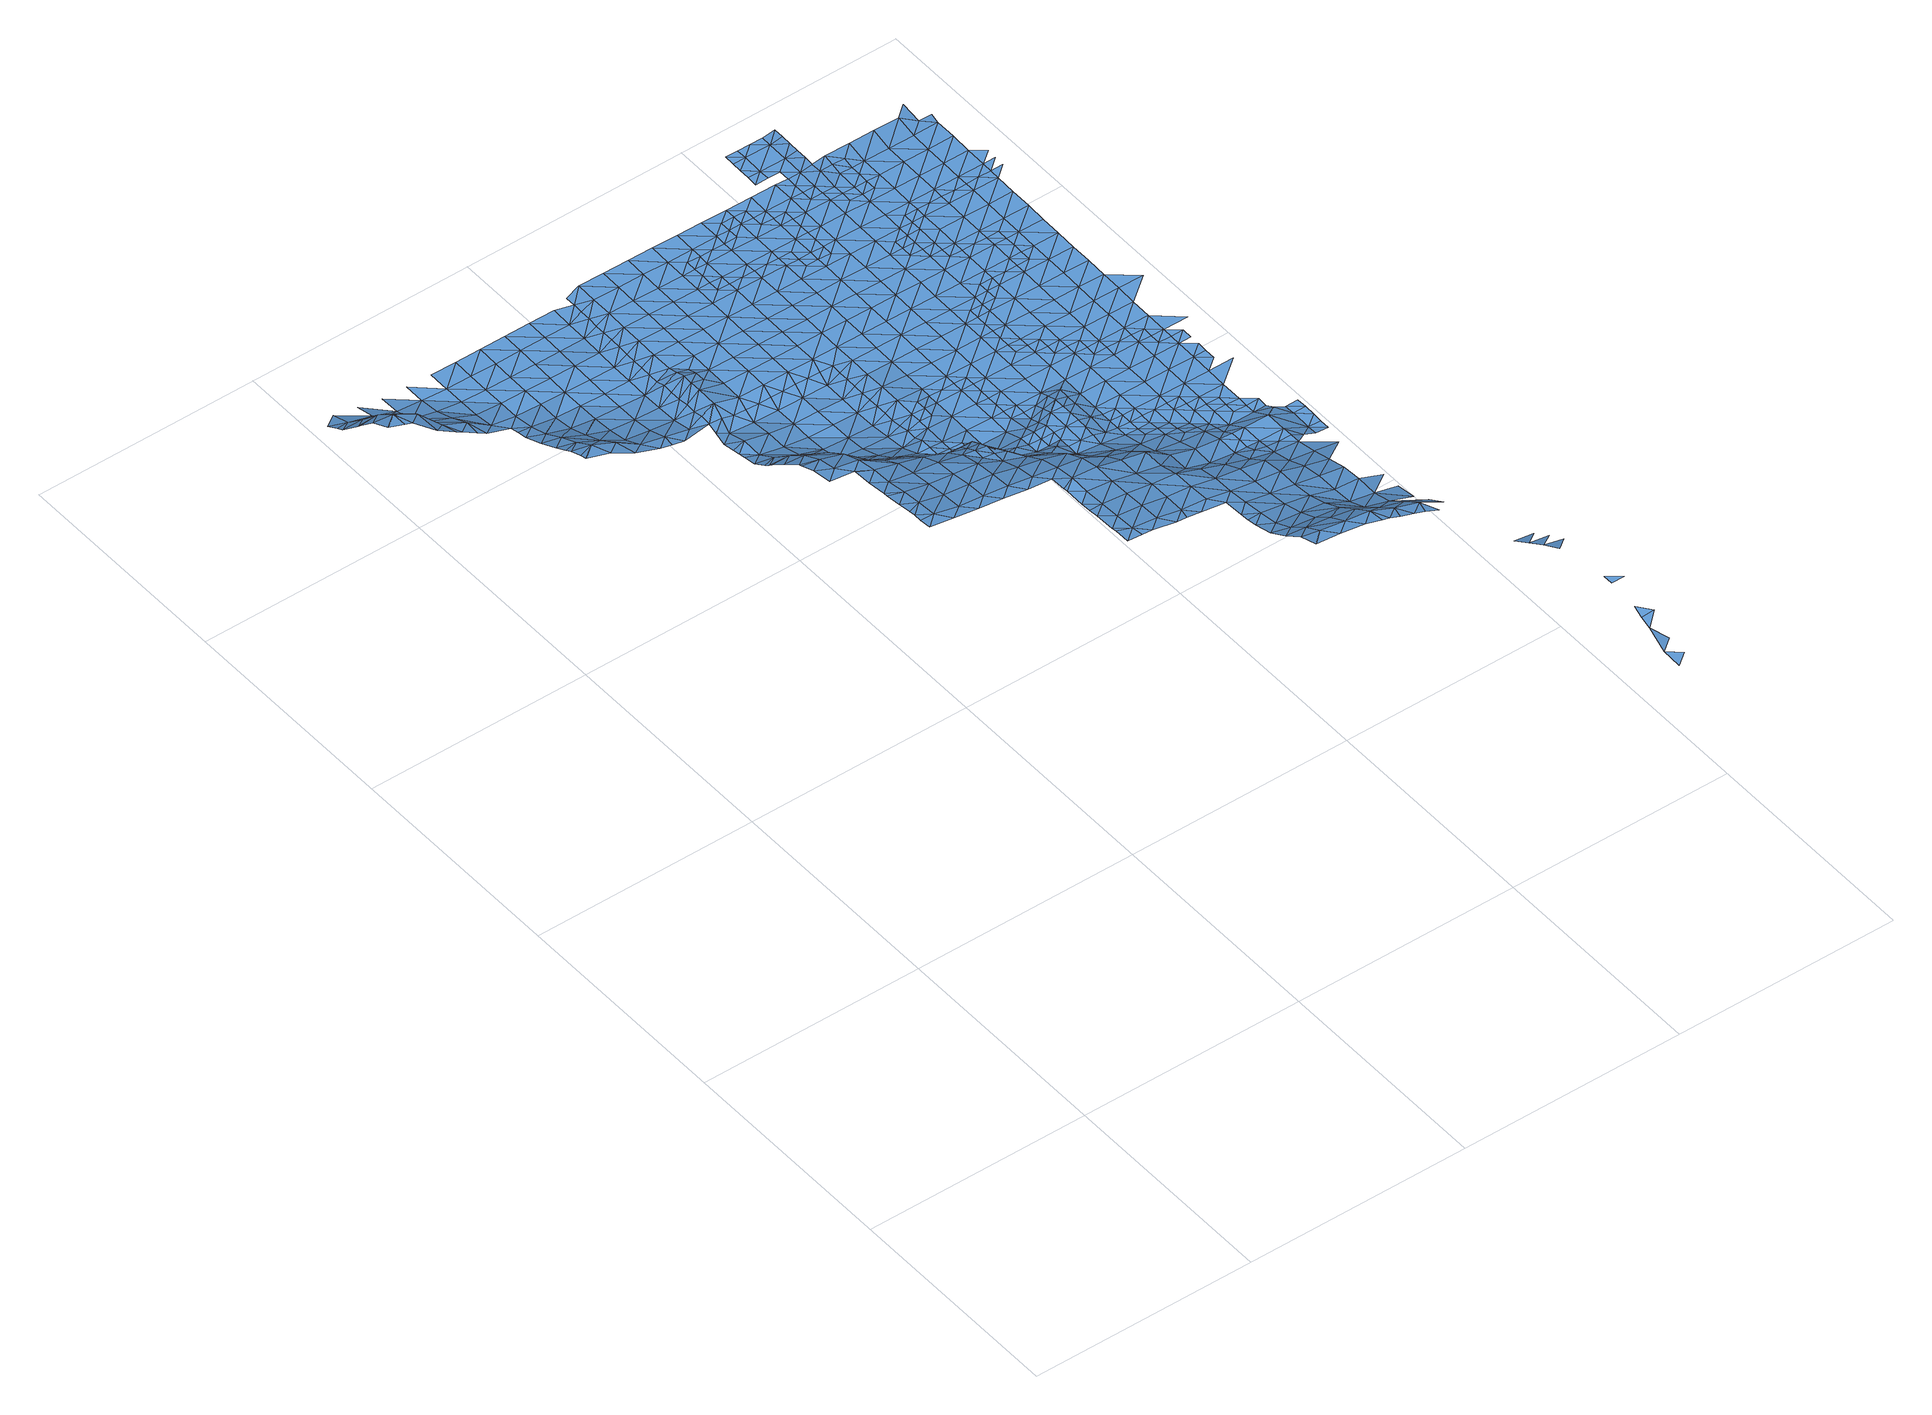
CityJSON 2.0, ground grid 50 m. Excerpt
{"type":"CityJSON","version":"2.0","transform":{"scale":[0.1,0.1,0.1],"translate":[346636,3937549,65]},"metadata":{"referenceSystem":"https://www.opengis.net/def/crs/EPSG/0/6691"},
"CityObjects":{
"waterbody1":{"type":"WaterBody","attributes":{"name":"8","class":"1140","function":"1","WaterBodyRiverFloodingRiskAttribute.description":"4","WaterBodyRiverFloodingRiskAttribute.rankOrg":"1","WaterBodyRiverFloodingRiskAttribute.adminType":"2","WaterBodyRiverFloodingRiskAttribute.scale":"L1"},"geometry":[{"type":"MultiSurface","lod":"1","boundaries":[[[0,1,2]],[[2,3,0]],[[0,4,1]],[[1,4,5]],[[5,4,6]],[[3,7,0]],[[6,8,9]],[[6,4,8]],[[7,10,0]],[[9,11,12]],[[0,10,4]],[[13,12,11]],[[9,8,11]],[[4,14,8]],[[13,11,15]],[[14,4,10]],[[8,16,11]],[[7,17,10]],[[14,16,8]],[[16,18,11]],[[17,19,10]],[[15,11,18]],[[20,16,14]],[[14,10,20]],[[21,19,17]],[[20,10,19]],[[22,18,16]],[[21,23,19]],[[24,16,20]],[[25,20,19]],[[23,25,19]],[[26,18,22]],[[16,24,22]],[[27,24,20]],[[23,28,25]],[[27,20,25]],[[24,29,22]],[[28,30,25]],[[31,24,27]],[[32,27,25]],[[33,22,29]],[[34,35,36]],[[24,31,29]],[[34,37,35]],[[38,39,36]],[[25,30,32]],[[37,40,35]],[[39,38,41]],[[27,42,31]],[[36,35,38]],[[41,43,44]],[[42,27,32]],[[31,45,29]],[[30,46,32]],[[41,38,43]],[[40,47,35]],[[44,48,49]],[[35,50,38]],[[29,51,52]],[[31,42,45]],[[44,43,48]],[[49,53,54]],[[54,53,46]],[[55,32,46]],[[32,56,42]],[[29,45,51]],[[49,48,53]],[[43,38,50]],[[35,47,50]],[[42,56,45]],[[55,46,53]],[[47,40,57]],[[58,43,50]],[[59,53,48]],[[32,55,56]],[[48,43,60]],[[60,43,58]],[[51,45,61]],[[53,62,55]],[[45,56,61]],[[51,63,64]],[[50,47,65]],[[47,57,65]],[[59,48,60]],[[65,66,50]],[[50,67,58]],[[55,68,56]],[[51,61,69]],[[62,53,59]],[[57,70,65]],[[56,68,61]],[[51,69,63]],[[68,55,62]],[[50,66,67]],[[71,59,60]],[[60,58,72]],[[70,73,65]],[[74,66,65]],[[58,67,72]],[[75,62,59]],[[61,68,76]],[[69,61,77]],[[73,74,65]],[[75,68,62]],[[78,67,66]],[[79,73,70]],[[60,72,71]],[[61,76,77]],[[63,69,80]],[[67,78,72]],[[59,71,75]],[[68,81,76]],[[69,77,80]],[[75,81,68]],[[82,73,79]],[[66,74,78]],[[78,83,72]],[[82,84,73]],[[71,72,83]],[[71,85,75]],[[86,76,81]],[[77,87,80]],[[77,76,87]],[[84,88,73]],[[88,78,74]],[[89,81,75]],[[74,73,88]],[[76,86,87]],[[71,83,85]],[[87,90,80]],[[91,84,82]],[[92,89,75]],[[92,75,85]],[[81,89,86]],[[88,93,78]],[[78,94,83]],[[94,85,83]],[[86,95,87]],[[84,96,88]],[[97,84,91]],[[78,93,94]],[[96,84,97]],[[87,98,90]],[[99,93,88]],[[86,89,95]],[[95,98,87]],[[100,99,88]],[[100,88,96]],[[92,85,101]],[[85,94,101]],[[102,103,93]],[[93,103,94]],[[102,93,99]],[[89,92,104]],[[92,101,104]],[[105,101,94]],[[90,98,106]],[[107,105,94]],[[107,94,103]],[[95,89,108]],[[89,104,108]],[[109,110,101]],[[109,101,105]],[[98,95,111]],[[104,101,110]],[[111,95,108]],[[98,112,106]],[[111,112,98]],[[113,108,104]],[[114,113,104]],[[114,104,110]],[[115,116,108]],[[108,116,111]],[[115,108,113]],[[106,112,117]],[[118,119,111]],[[118,111,116]],[[112,111,119]],[[120,117,112]],[[121,120,112]],[[121,112,119]]]}]},
"waterbody2":{"type":"WaterBody","attributes":{"name":"8","class":"1140","function":"1","WaterBodyRiverFloodingRiskAttribute.description":"4","WaterBodyRiverFloodingRiskAttribute.rankOrg":"1","WaterBodyRiverFloodingRiskAttribute.adminType":"2","WaterBodyRiverFloodingRiskAttribute.scale":"L1"},"geometry":[{"type":"MultiSurface","lod":"1","boundaries":[[[122,123,124]],[[125,122,124]],[[126,127,128]],[[126,125,127]],[[124,123,129]],[[125,124,127]],[[130,131,132]],[[128,133,134]],[[134,133,135]],[[131,136,132]],[[137,130,132]],[[138,137,139]],[[128,127,133]],[[138,130,137]],[[129,140,124]],[[133,141,135]],[[135,141,142]],[[137,143,139]],[[140,144,124]],[[145,139,143]],[[136,146,132]],[[147,148,145]],[[127,124,144]],[[127,149,133]],[[150,151,136]],[[150,142,151]],[[148,147,152]],[[147,145,143]],[[142,141,151]],[[144,149,127]],[[149,141,133]],[[146,153,132]],[[153,143,137]],[[152,154,155]],[[129,156,140]],[[137,132,153]],[[146,136,151]],[[155,154,157]],[[152,147,154]],[[149,158,141]],[[141,159,151]],[[160,161,162]],[[160,157,161]],[[157,154,161]],[[163,144,140]],[[147,143,164]],[[165,166,162]],[[151,159,146]],[[143,153,164]],[[166,165,167]],[[140,156,168]],[[159,141,158]],[[162,161,165]],[[154,147,169]],[[170,153,146]],[[171,172,167]],[[147,164,169]],[[163,173,144]],[[172,174,91]],[[175,170,146]],[[140,168,163]],[[167,165,171]],[[149,173,158]],[[161,154,176]],[[175,146,159]],[[156,177,168]],[[149,144,173]],[[178,165,161]],[[153,179,164]],[[154,169,176]],[[174,172,171]],[[170,179,153]],[[180,178,161]],[[178,171,165]],[[164,179,169]],[[173,181,158]],[[158,182,159]],[[161,176,180]],[[183,174,171]],[[177,184,168]],[[181,182,158]],[[185,163,168]],[[178,186,171]],[[175,159,182]],[[187,180,176]],[[171,186,183]],[[169,179,188]],[[176,169,187]],[[189,190,175]],[[168,184,185]],[[173,191,181]],[[177,192,184]],[[173,163,191]],[[169,188,187]],[[175,182,189]],[[170,175,190]],[[170,193,179]],[[194,183,186]],[[163,185,191]],[[195,186,178]],[[179,193,188]],[[191,196,181]],[[180,187,197]],[[178,180,195]],[[198,194,186]],[[199,200,201]],[[192,202,184]],[[201,200,203]],[[170,190,193]],[[184,204,185]],[[205,187,188]],[[182,181,206]],[[180,197,195]],[[200,199,207]],[[195,208,186]],[[206,181,196]],[[189,182,206]],[[209,190,189]],[[210,191,185]],[[186,208,198]],[[211,203,212]],[[203,200,212]],[[213,196,191]],[[188,193,214]],[[215,216,211]],[[207,217,200]],[[204,184,202]],[[197,187,205]],[[216,215,218]],[[209,189,206]],[[210,213,191]],[[215,211,212]],[[219,193,190]],[[188,214,205]],[[202,192,220]],[[221,198,208]],[[222,223,196]],[[222,196,213]],[[185,204,210]],[[206,196,223]],[[195,197,224]],[[225,190,209]],[[226,218,215]],[[193,219,214]],[[227,218,226]],[[228,229,227]],[[197,205,224]],[[200,217,230]],[[231,232,206]],[[206,232,209]],[[220,233,202]],[[228,220,229]],[[206,223,231]],[[212,200,234]],[[212,235,215]],[[236,237,195]],[[190,225,219]],[[202,238,204]],[[228,227,226]],[[239,213,210]],[[214,240,205]],[[221,208,241]],[[234,200,230]],[[195,224,236]],[[232,242,209]],[[208,195,237]],[[233,238,202]],[[228,233,220]],[[217,243,230]],[[215,244,226]],[[225,209,242]],[[208,237,241]],[[204,245,210]],[[246,239,210]],[[214,219,240]],[[235,212,234]],[[244,228,226]],[[247,248,225]],[[225,242,247]],[[219,225,248]],[[249,250,232]],[[251,205,240]],[[244,215,235]],[[224,205,252]],[[242,232,250]],[[253,241,237]],[[210,245,246]],[[254,255,219]],[[219,255,240]],[[256,233,228]],[[254,219,248]],[[257,230,243]],[[204,238,245]],[[236,224,252]],[[244,258,228]],[[205,251,252]],[[259,242,250]],[[258,256,228]],[[260,253,237]],[[261,257,243]],[[262,263,240]],[[240,263,251]],[[264,238,233]],[[262,240,255]],[[249,265,250]],[[234,230,266]],[[234,267,235]],[[237,236,268]],[[269,265,249]],[[265,259,250]],[[270,246,271]],[[270,272,273]],[[266,230,257]],[[236,252,268]],[[268,274,237]],[[246,245,271]],[[256,264,233]],[[235,267,244]],[[275,276,251]],[[275,251,263]],[[237,274,260]],[[272,270,271]],[[252,251,276]],[[277,278,279]],[[259,265,280]],[[281,258,244]],[[282,268,252]],[[245,238,264]],[[257,261,283]],[[284,271,245]],[[234,266,267]],[[285,282,252]],[[285,252,276]],[[271,286,272]],[[283,287,257]],[[278,288,289]],[[290,260,274]],[[291,266,257]],[[281,244,267]],[[292,256,258]],[[293,294,268]],[[277,279,295]],[[281,296,258]],[[278,277,288]],[[268,282,293]],[[245,264,284]],[[274,268,294]],[[297,298,289]],[[287,291,257]],[[296,292,258]],[[299,290,274]],[[266,291,267]],[[271,300,286]],[[297,289,288]],[[301,299,274]],[[301,274,294]],[[256,302,264]],[[303,288,277]],[[271,284,300]],[[295,303,277]],[[304,305,306]],[[298,307,308]],[[283,309,287]],[[298,297,307]],[[310,286,300]],[[311,312,308]],[[313,297,288]],[[281,267,314]],[[284,315,300]],[[284,264,302]],[[316,317,305]],[[303,318,288]],[[319,296,281]],[[312,311,320]],[[256,292,302]],[[267,291,314]],[[321,303,295]],[[308,307,311]],[[300,322,310]],[[323,307,297]],[[324,319,281]],[[325,322,300]],[[287,326,291]],[[284,327,315]],[[317,328,329]],[[320,330,309]],[[324,281,314]],[[331,292,296]],[[300,315,325]],[[329,328,332]],[[284,302,327]],[[320,311,330]],[[313,323,297]],[[333,314,291]],[[288,318,313]],[[287,309,326]],[[319,331,296]],[[307,334,311]],[[292,335,302]],[[336,315,327]],[[309,330,326]],[[337,318,303]],[[311,334,330]],[[333,291,326]],[[302,335,327]],[[333,338,314]],[[314,339,324]],[[340,337,303]],[[341,342,343]],[[303,321,340]],[[327,344,336]],[[345,313,318]],[[307,323,334]],[[335,292,331]],[[330,346,326]],[[347,319,324]],[[345,323,313]],[[321,348,340]],[[339,314,338]],[[339,347,324]],[[327,349,344]],[[330,334,346]],[[349,327,335]],[[319,350,331]],[[351,340,348]],[[333,326,352]],[[318,337,345]],[[353,334,323]],[[347,350,319]],[[354,335,331]],[[326,346,352]],[[355,344,349]],[[356,357,333]],[[358,323,345]],[[359,340,351]],[[340,360,337]],[[333,352,356]],[[338,333,357]],[[338,361,339]],[[359,360,340]],[[362,355,349]],[[360,345,337]],[[363,364,365]],[[346,334,353]],[[366,359,351]],[[323,358,353]],[[349,335,354]],[[331,350,354]],[[367,358,345]],[[365,368,369]],[[361,370,339]],[[349,371,362]],[[338,357,361]],[[347,370,350]],[[346,353,372]],[[352,346,373]],[[371,349,354]],[[347,339,370]],[[369,374,375]],[[359,366,376]],[[367,345,360]],[[358,377,353]],[[346,372,373]],[[356,352,378]],[[356,379,357]],[[370,380,350]],[[381,362,371]],[[378,352,373]],[[382,360,359]],[[377,358,367]],[[354,383,371]],[[353,384,372]],[[385,359,376]],[[357,386,361]],[[387,381,371]],[[354,350,388]],[[379,356,378]],[[389,367,360]],[[388,350,380]],[[354,388,383]],[[371,383,387]],[[353,377,384]],[[387,390,381]],[[376,391,385]],[[359,385,382]],[[392,377,367]],[[393,378,373]],[[357,379,386]],[[372,384,394]],[[373,372,395]],[[370,361,396]],[[370,397,380]],[[391,398,385]],[[399,383,388]],[[389,360,382]],[[400,388,380]],[[389,392,367]],[[372,394,395]],[[361,386,396]],[[377,401,384]],[[378,402,379]],[[397,400,380]],[[403,399,388]],[[404,386,379]],[[392,401,377]],[[393,373,395]],[[388,400,403]],[[403,405,399]],[[370,396,397]],[[384,406,394]],[[402,404,379]],[[404,407,386]],[[382,385,408]],[[401,406,384]],[[407,409,386]],[[386,409,396]],[[382,410,389]],[[408,410,382]],[[378,393,402]],[[394,411,395]],[[412,400,397]],[[413,392,389]],[[414,415,396]],[[414,396,409]],[[416,393,395]],[[397,396,415]],[[417,404,402]],[[415,418,397]],[[418,419,397]],[[420,401,392]],[[394,406,411]],[[412,397,419]],[[413,421,392]],[[393,422,402]],[[423,417,402]],[[416,395,411]],[[393,416,422]],[[423,402,422]],[[411,424,416]],[[425,423,422]],[[416,424,422]],[[425,422,426]]]}]},
"waterbody3":{"type":"WaterBody","attributes":{"name":"8","class":"1140","function":"1","WaterBodyRiverFloodingRiskAttribute.description":"4","WaterBodyRiverFloodingRiskAttribute.rankOrg":"3","WaterBodyRiverFloodingRiskAttribute.adminType":"2","WaterBodyRiverFloodingRiskAttribute.scale":"L1"},"geometry":[{"type":"MultiSurface","lod":"1","boundaries":[[[97,427,96]],[[97,91,427]],[[427,91,174]],[[428,99,100]],[[429,96,427]],[[100,96,429]],[[174,183,427]],[[428,100,429]],[[103,430,107]],[[431,427,183]],[[432,105,107]],[[429,427,431]],[[428,429,433]],[[107,430,432]],[[434,105,432]],[[109,105,434]],[[183,194,431]],[[110,109,434]],[[429,435,433]],[[430,436,432]],[[429,431,435]],[[437,113,114]],[[437,110,434]],[[114,110,437]],[[194,198,431]],[[432,438,434]],[[439,440,436]],[[438,432,436]],[[439,433,440]],[[115,441,116]],[[441,113,437]],[[115,113,441]],[[433,435,440]],[[442,437,434]],[[443,431,198]],[[438,436,440]],[[444,116,441]],[[118,116,444]],[[119,118,444]],[[435,431,445]],[[434,438,442]],[[446,120,121]],[[446,119,444]],[[121,119,446]],[[198,221,443]],[[445,431,443]],[[440,435,445]],[[441,437,447]],[[448,438,440]],[[437,442,447]],[[449,120,450]],[[221,241,443]],[[120,446,450]],[[444,441,451]],[[452,440,445]],[[438,448,442]],[[441,447,451]],[[448,440,452]],[[443,453,445]],[[442,454,447]],[[448,454,442]],[[444,451,455]],[[446,444,456]],[[443,241,453]],[[457,451,447]],[[450,446,456]],[[444,455,456]],[[454,457,447]],[[456,458,450]],[[241,253,453]],[[452,445,459]],[[459,445,453]],[[253,260,453]],[[448,452,460]],[[455,451,461]],[[462,454,448]],[[452,459,460]],[[451,457,461]],[[455,463,456]],[[464,459,453]],[[465,462,448]],[[462,457,454]],[[262,466,263]],[[262,255,466]],[[464,453,260]],[[467,455,461]],[[448,460,465]],[[466,255,468]],[[469,460,459]],[[463,455,467]],[[458,456,463]],[[470,263,466]],[[275,263,470]],[[457,471,461]],[[464,469,459]],[[462,471,457]],[[276,275,470]],[[463,472,458]],[[468,473,466]],[[260,290,464]],[[474,465,460]],[[475,282,285]],[[475,276,470]],[[285,276,475]],[[473,476,466]],[[468,477,473]],[[290,299,464]],[[470,466,476]],[[478,462,465]],[[467,461,479]],[[474,460,469]],[[293,282,480]],[[461,471,479]],[[282,475,480]],[[294,293,480]],[[467,481,463]],[[482,475,470]],[[299,483,464]],[[484,299,301]],[[485,471,462]],[[486,467,479]],[[464,487,469]],[[484,294,480]],[[301,294,484]],[[463,481,472]],[[465,474,478]],[[488,479,471]],[[470,476,482]],[[487,474,469]],[[489,485,462]],[[484,483,299]],[[475,490,480]],[[467,486,481]],[[485,488,471]],[[462,478,489]],[[476,491,482]],[[481,492,472]],[[488,493,479]],[[490,484,480]],[[487,464,483]],[[493,494,479]],[[474,495,478]],[[475,482,496]],[[486,479,494]],[[491,497,482]],[[490,475,496]],[[498,499,486]],[[478,500,489]],[[486,494,498]],[[481,486,499]],[[474,487,495]],[[501,488,485]],[[502,496,482]],[[497,502,482]],[[483,484,503]],[[503,484,490]],[[504,322,505]],[[506,485,489]],[[481,507,492]],[[478,495,500]],[[322,508,505]],[[509,504,510]],[[485,511,501]],[[512,513,483]],[[510,504,505]],[[496,514,490]],[[515,495,487]],[[502,514,496]],[[481,499,507]],[[483,503,512]],[[487,483,513]],[[506,511,485]],[[508,516,505]],[[489,500,517]],[[502,497,518]],[[507,519,492]],[[520,521,522]],[[499,523,507]],[[524,522,521]],[[495,515,500]],[[489,517,506]],[[525,524,521]],[[510,505,526]],[[518,527,502]],[[528,529,490]],[[521,530,525]],[[505,516,526]],[[530,531,532]],[[487,513,515]],[[523,533,507]],[[532,525,530]],[[500,534,517]],[[490,514,528]],[[503,490,529]],[[520,535,521]],[[536,511,506]],[[512,503,529]],[[537,538,516]],[[530,539,531]],[[540,502,527]],[[526,516,538]],[[541,531,539]],[[542,506,517]],[[512,543,513]],[[507,544,519]],[[500,515,534]],[[527,541,539]],[[545,536,506]],[[544,507,533]],[[546,528,514]],[[547,543,512]],[[543,515,513]],[[548,526,538]],[[549,542,517]],[[514,502,546]],[[540,527,539]],[[512,529,547]],[[542,545,506]],[[537,550,538]],[[517,534,549]],[[551,544,533]],[[530,521,552]],[[553,539,530]],[[521,535,552]],[[502,540,546]],[[552,553,530]],[[552,535,554]],[[555,538,550]],[[548,538,555]],[[519,544,556]],[[529,528,557]],[[558,549,534]],[[557,528,546]],[[551,559,544]],[[515,543,560]],[[534,515,558]],[[561,559,551]],[[554,562,552]],[[563,545,542]],[[564,555,550]],[[565,542,549]],[[566,567,539]],[[558,515,560]],[[568,529,557]],[[559,569,544]],[[544,569,556]],[[539,553,566]],[[540,539,567]],[[540,570,546]],[[547,529,571]],[[572,565,549]],[[573,563,542]],[[550,574,564]],[[558,572,549]],[[562,575,552]],[[564,576,555]],[[577,560,543]],[[576,562,578]],[[529,568,571]],[[552,579,553]],[[578,555,576]],[[542,565,573]],[[569,580,556]],[[543,547,577]],[[574,581,564]],[[582,563,573]],[[575,579,552]],[[570,540,567]],[[576,575,562]],[[577,547,571]],[[553,579,566]],[[557,546,583]],[[584,567,566]],[[585,565,572]],[[586,580,569]],[[581,587,564]],[[583,546,570]],[[568,557,583]],[[588,589,390]],[[558,560,590]],[[591,589,581]],[[592,584,566]],[[591,390,589]],[[590,560,577]],[[590,593,558]],[[558,594,572]],[[595,596,567]],[[595,567,584]],[[589,587,581]],[[571,568,597]],[[592,566,579]],[[570,567,596]],[[576,564,598]],[[576,599,575]],[[600,577,571]],[[585,572,601]],[[586,602,580]],[[568,583,597]],[[597,603,571]],[[588,604,589]],[[598,564,587]],[[605,606,570]],[[570,606,583]],[[607,579,575]],[[570,596,605]],[[603,600,571]],[[594,558,593]],[[608,584,592]],[[609,592,579]],[[610,611,612]],[[602,613,580]],[[606,614,583]],[[601,572,594]],[[577,615,590]],[[616,611,610]],[[604,617,589]],[[614,618,583]],[[583,618,597]],[[612,611,602]],[[589,617,587]],[[576,598,599]],[[615,593,590]],[[607,609,579]],[[609,619,592]],[[619,620,592]],[[621,601,594]],[[622,601,621]],[[608,592,620]],[[575,599,607]],[[615,577,600]],[[618,623,597]],[[624,622,621]],[[602,611,613]],[[597,623,603]],[[616,625,611]],[[617,604,626]],[[627,628,629]],[[598,587,630]],[[627,624,621]],[[629,624,627]],[[598,631,599]],[[587,617,630]],[[632,609,607]],[[633,593,615]],[[594,634,621]],[[603,635,600]],[[626,636,617]],[[599,637,607]],[[594,593,634]],[[638,639,625]],[[640,611,625]],[[638,628,639]],[[631,598,630]],[[618,641,623]],[[634,593,633]],[[628,627,639]],[[631,642,599]],[[600,635,615]],[[637,643,607]],[[603,623,644]],[[643,645,607]],[[636,646,617]],[[599,642,637]],[[613,611,647]],[[632,607,645]],[[640,625,639]],[[648,649,636]],[[641,650,623]],[[617,651,630]],[[648,652,649]],[[603,644,635]],[[647,611,640]],[[633,615,653]],[[652,654,649]],[[621,634,655]],[[627,621,656]],[[653,657,633]],[[627,658,639]],[[649,646,636]],[[650,659,623]],[[660,631,630]],[[641,661,650]],[[657,662,633]],[[639,663,640]],[[664,637,642]],[[644,623,659]],[[634,633,662]],[[653,615,665]],[[621,655,656]],[[654,666,649]],[[615,635,665]],[[617,646,651]],[[667,647,640]],[[668,667,640]],[[669,664,642]],[[658,627,656]],[[639,658,663]],[[668,640,663]],[[670,671,672]],[[673,653,665]],[[660,630,651]],[[635,674,665]],[[671,675,666]],[[676,649,666]],[[644,659,677]],[[655,634,678]],[[642,631,679]],[[634,662,678]],[[647,667,680]],[[681,678,662]],[[635,644,682]],[[646,649,676]],[[671,670,675]],[[674,683,665]],[[655,684,656]],[[685,663,658]],[[677,659,686]],[[631,660,679]],[[683,687,665]],[[682,644,677]],[[635,682,674]],[[669,642,679]],[[646,688,651]],[[656,689,658]],[[676,666,675]],[[673,665,687]],[[690,655,678]],[[670,691,675]],[[692,688,646]],[[693,685,658]],[[692,646,676]],[[689,693,658]],[[686,694,677]],[[684,655,690]],[[695,669,679]],[[656,684,689]],[[681,696,678]],[[693,697,685]],[[698,696,681]],[[699,674,682]],[[660,700,679]],[[696,701,678]],[[678,701,690]],[[694,702,677]],[[660,651,703]],[[700,704,679]],[[705,699,682]],[[704,706,679]],[[703,651,688]],[[660,703,700]],[[707,689,684]],[[708,692,676]],[[695,679,706]],[[709,688,692]],[[701,710,690]],[[711,705,682]],[[690,710,684]],[[682,677,711]],[[712,707,684]],[[694,713,702]],[[711,677,702]],[[714,700,703]],[[709,715,688]],[[715,716,688]],[[717,710,701]],[[718,712,684]],[[719,720,721]],[[703,688,716]],[[722,721,720]],[[713,723,702]],[[718,684,710]],[[724,705,711]],[[725,726,703]],[[723,727,702]],[[728,711,702]],[[714,703,726]],[[727,728,702]],[[717,729,710]],[[719,730,720]],[[731,724,711]],[[718,732,712]],[[733,732,734]],[[733,712,732]],[[731,711,728]],[[731,735,724]],[[736,718,710]],[[737,730,738]],[[739,720,730]],[[737,734,732]],[[738,734,737]],[[710,729,740]],[[741,740,729]],[[718,742,732]],[[739,730,737]],[[736,710,740]],[[736,742,718]],[[742,737,732]],[[741,743,740]],[[744,739,737]],[[743,745,740]],[[746,744,737]],[[746,737,742]],[[740,747,736]],[[736,748,742]],[[743,749,745]],[[747,740,745]],[[747,748,736]],[[749,750,745]],[[746,742,748]],[[751,744,746]],[[752,751,746]],[[753,747,745]],[[746,748,752]],[[745,750,754]],[[755,754,750]],[[753,745,754]],[[748,747,756]],[[748,757,752]],[[756,757,748]],[[755,758,754]],[[747,753,756]],[[751,752,759]],[[757,759,752]],[[760,753,754]],[[759,761,751]],[[759,757,762]]]}]},
"waterbody4":{"type":"WaterBody","attributes":{"name":"8","class":"1140","function":"1","WaterBodyRiverFloodingRiskAttribute.description":"4","WaterBodyRiverFloodingRiskAttribute.rankOrg":"4","WaterBodyRiverFloodingRiskAttribute.adminType":"2","WaterBodyRiverFloodingRiskAttribute.scale":"L1"},"geometry":[{"type":"MultiSurface","lod":"1","boundaries":[[[436,430,439]],[[428,439,763]],[[428,763,99]],[[102,763,103]],[[430,103,763]],[[102,99,763]],[[430,763,439]],[[428,433,439]]]}]},
"waterbody5":{"type":"WaterBody","attributes":{"name":"8","class":"1140","function":"1","WaterBodyRiverFloodingRiskAttribute.description":"4","WaterBodyRiverFloodingRiskAttribute.rankOrg":"3","WaterBodyRiverFloodingRiskAttribute.adminType":"2","WaterBodyRiverFloodingRiskAttribute.scale":"L1"},"geometry":[{"type":"MultiSurface","lod":"1","boundaries":[[[239,222,213]],[[273,764,765]],[[223,222,764]],[[765,270,273]],[[270,765,246]],[[239,246,765]],[[222,239,765]],[[764,222,765]]]}]},
"waterbody6":{"type":"WaterBody","attributes":{"name":"8","class":"1140","function":"1","WaterBodyRiverFloodingRiskAttribute.description":"4","WaterBodyRiverFloodingRiskAttribute.rankOrg":"4","WaterBodyRiverFloodingRiskAttribute.adminType":"2","WaterBodyRiverFloodingRiskAttribute.scale":"L1"},"geometry":[{"type":"MultiSurface","lod":"1","boundaries":[[[764,766,767]],[[766,269,767]],[[764,273,766]],[[223,764,767]],[[269,249,767]],[[231,249,232]],[[249,231,767]],[[231,223,767]]]}]},
"waterbody7":{"type":"WaterBody","attributes":{"name":"8","class":"1140","function":"1","WaterBodyRiverFloodingRiskAttribute.description":"4","WaterBodyRiverFloodingRiskAttribute.rankOrg":"2","WaterBodyRiverFloodingRiskAttribute.adminType":"2","WaterBodyRiverFloodingRiskAttribute.scale":"L1"},"geometry":[{"type":"MultiSurface","lod":"1","boundaries":[[[766,768,269]],[[769,770,771]],[[769,771,772]],[[286,773,768]],[[769,772,768]],[[769,773,509]],[[768,773,769]],[[531,541,774]],[[497,775,774]],[[775,497,491]],[[477,776,775]],[[477,468,777]],[[777,248,778]],[[248,247,778]],[[247,242,259]],[[272,286,768]],[[504,310,322]],[[254,248,777]],[[254,777,255]],[[468,255,777]],[[473,477,775]],[[273,272,768]],[[768,772,269]],[[280,772,771]],[[777,776,477]],[[776,777,778]],[[247,259,778]],[[310,504,773]],[[286,310,773]],[[265,772,280]],[[766,273,768]],[[779,535,780]],[[491,473,775]],[[265,269,772]],[[259,280,778]],[[778,280,771]],[[778,771,776]],[[770,776,771]],[[781,770,525]],[[776,770,781]],[[774,775,776]],[[781,774,776]],[[531,774,781]],[[532,531,781]],[[525,532,781]],[[473,491,476]],[[518,497,774]],[[518,774,527]],[[541,527,774]],[[520,780,535]],[[779,510,526]],[[504,509,773]],[[769,509,522]],[[510,779,780]],[[520,522,780]],[[509,780,522]],[[780,509,510]],[[524,525,770]],[[522,524,770]],[[769,522,770]]]}]},
"waterbody8":{"type":"WaterBody","attributes":{"name":"8","class":"1140","function":"1","WaterBodyRiverFloodingRiskAttribute.description":"4","WaterBodyRiverFloodingRiskAttribute.rankOrg":"2","WaterBodyRiverFloodingRiskAttribute.adminType":"2","WaterBodyRiverFloodingRiskAttribute.scale":"L1"},"geometry":[{"type":"MultiSurface","lod":"1","boundaries":[[[355,362,782]],[[325,508,322]],[[783,581,574]],[[550,782,362]],[[591,783,381]],[[574,550,783]],[[508,325,784]],[[591,381,390]],[[344,516,784]],[[782,516,344]],[[537,516,782]],[[591,581,783]],[[336,344,784]],[[315,784,325]],[[362,783,550]],[[362,381,783]],[[550,537,782]],[[344,355,782]],[[508,784,516]],[[315,336,784]]]}]},
"waterbody9":{"type":"WaterBody","attributes":{"name":"8","class":"1140","function":"1","WaterBodyRiverFloodingRiskAttribute.description":"4","WaterBodyRiverFloodingRiskAttribute.rankOrg":"4","WaterBodyRiverFloodingRiskAttribute.adminType":"2","WaterBodyRiverFloodingRiskAttribute.scale":"L1"},"geometry":[{"type":"MultiSurface","lod":"1","boundaries":[[[578,562,785]],[[562,554,785]],[[554,779,785]],[[779,526,785]],[[548,578,785]],[[785,526,548]],[[555,578,548]],[[535,779,554]]]}]},
"waterbody10":{"type":"WaterBody","attributes":{"name":"8","class":"1140","function":"1","WaterBodyRiverFloodingRiskAttribute.description":"4","WaterBodyRiverFloodingRiskAttribute.rankOrg":"2","WaterBodyRiverFloodingRiskAttribute.adminType":"2","WaterBodyRiverFloodingRiskAttribute.scale":"L1"},"geometry":[{"type":"MultiSurface","lod":"1","boundaries":[[[610,612,786]],[[498,494,787]],[[494,788,787]],[[622,624,789]],[[499,498,523]],[[790,789,624]],[[629,790,624]],[[585,622,789]],[[791,787,792]],[[791,533,787]],[[551,533,791]],[[533,523,787]],[[786,612,602]],[[786,793,610]],[[622,585,601]],[[565,585,573]],[[501,511,788]],[[511,792,788]],[[793,786,561]],[[794,628,638]],[[628,794,790]],[[793,790,794]],[[795,790,793]],[[790,795,582]],[[563,582,795]],[[536,545,792]],[[795,792,545]],[[792,795,791]],[[559,561,786]],[[586,569,559]],[[501,788,488]],[[493,488,788]],[[494,493,788]],[[573,585,789]],[[523,498,787]],[[787,788,792]],[[536,792,511]],[[789,582,573]],[[563,795,545]],[[790,582,789]],[[791,795,793]],[[629,628,790]],[[638,625,794]],[[625,616,794]],[[616,610,794]],[[791,561,551]],[[586,559,786]],[[793,561,791]],[[610,793,794]],[[602,586,786]]]}]},
"waterbody11":{"type":"WaterBody","attributes":{"name":"8","class":"1140","function":"1","WaterBodyRiverFloodingRiskAttribute.description":"4","WaterBodyRiverFloodingRiskAttribute.rankOrg":"2","WaterBodyRiverFloodingRiskAttribute.adminType":"2","WaterBodyRiverFloodingRiskAttribute.scale":"L1"},"geometry":[{"type":"MultiSurface","lod":"1","boundaries":[[[595,584,608]],[[596,595,796]],[[595,608,796]],[[605,797,606]],[[605,596,797]],[[596,796,797]],[[608,620,796]],[[797,798,606]],[[614,606,798]],[[614,641,618]],[[799,797,796]],[[632,800,609]],[[641,614,798]],[[799,796,620]],[[619,609,800]],[[620,619,800]],[[797,801,798]],[[799,620,800]],[[632,645,800]],[[641,798,661]],[[802,797,799]],[[801,797,802]],[[645,803,800]],[[798,801,661]],[[664,804,637]],[[643,637,804]],[[645,643,804]],[[799,800,803]],[[804,803,645]],[[799,805,802]],[[803,805,799]],[[673,806,653]],[[650,661,807]],[[657,653,806]],[[664,669,804]],[[661,801,807]],[[659,650,686]],[[802,808,801]],[[662,657,681]],[[686,650,807]],[[805,808,802]],[[681,657,806]],[[809,803,804]],[[673,687,806]],[[810,807,801]],[[811,804,669]],[[807,694,686]],[[806,698,681]],[[811,809,804]],[[812,801,808]],[[806,687,698]],[[811,669,695]],[[683,674,813]],[[687,683,813]],[[807,810,694]],[[674,699,813]],[[801,812,810]],[[805,803,814]],[[805,815,808]],[[695,706,811]],[[814,803,809]],[[698,687,816]],[[687,813,816]],[[699,705,813]],[[808,815,812]],[[713,694,810]],[[817,698,816]],[[696,698,817]],[[696,717,701]],[[815,805,814]],[[818,809,811]],[[714,819,700]],[[820,810,812]],[[821,811,706]],[[704,700,819]],[[717,696,817]],[[822,813,705]],[[706,704,819]],[[810,723,713]],[[813,823,816]],[[820,723,810]],[[821,706,819]],[[816,823,817]],[[812,815,824]],[[724,822,705]],[[714,726,819]],[[818,811,821]],[[818,825,809]],[[823,813,822]],[[812,824,820]],[[717,817,729]],[[814,809,825]],[[826,729,817]],[[819,827,821]],[[724,735,822]],[[820,828,723]],[[815,814,829]],[[828,728,727]],[[815,830,824]],[[727,723,828]],[[817,823,826]],[[829,814,825]],[[735,831,822]],[[832,735,731]],[[824,833,820]],[[822,834,823]],[[832,728,828]],[[731,728,832]],[[741,729,826]],[[815,829,830]],[[832,831,735]],[[818,835,825]],[[820,836,828]],[[826,743,741]],[[835,829,825]],[[833,824,830]],[[822,831,834]],[[826,823,837]],[[832,828,836]],[[826,837,743]],[[820,833,836]],[[823,834,837]],[[836,838,832]],[[832,839,831]],[[831,840,834]],[[749,743,837]],[[832,838,839]],[[834,841,837]],[[840,841,834]],[[749,837,750]],[[831,839,840]],[[841,750,837]],[[755,750,841]],[[842,755,841]]]}]},
"waterbody12":{"type":"WaterBody","attributes":{"name":"8","class":"1140","function":"1","WaterBodyRiverFloodingRiskAttribute.description":"4","WaterBodyRiverFloodingRiskAttribute.rankOrg":"2","WaterBodyRiverFloodingRiskAttribute.adminType":"2","WaterBodyRiverFloodingRiskAttribute.scale":"L1"},"geometry":[{"type":"MultiSurface","lod":"1","boundaries":[[[843,426,844]],[[844,426,845]],[[844,845,846]],[[847,844,846]],[[652,648,848]],[[648,636,848]],[[849,850,851]],[[852,850,849]],[[852,691,850]],[[670,672,850]],[[671,853,672]],[[671,654,853]],[[666,654,671]],[[854,848,405]],[[848,636,626]],[[854,652,848]],[[843,423,425]],[[851,843,844]],[[851,844,855]],[[856,855,844]],[[855,856,857]],[[857,858,855]],[[859,858,857]],[[858,849,855]],[[847,856,844]],[[670,850,691]],[[855,849,851]],[[850,672,860]],[[851,861,843]],[[415,414,861]],[[672,853,860]],[[654,652,853]],[[383,399,387]],[[417,862,404]],[[407,862,409]],[[407,404,862]],[[414,409,861]],[[861,409,862]],[[861,862,843]],[[403,412,854]],[[626,604,848]],[[400,412,403]],[[412,419,854]],[[854,419,652]],[[419,853,652]],[[419,860,853]],[[604,405,848]],[[405,604,863]],[[863,604,588]],[[588,390,863]],[[403,854,405]],[[387,863,390]],[[863,387,399]],[[399,405,863]],[[860,419,418]],[[418,415,860]],[[861,860,415]],[[851,860,861]],[[851,850,860]],[[843,862,423]],[[417,423,862]],[[425,426,843]]]}]},
"waterbody13":{"type":"WaterBody","attributes":{"name":"8","class":"1140","function":"1","WaterBodyRiverFloodingRiskAttribute.description":"4","WaterBodyRiverFloodingRiskAttribute.rankOrg":"2","WaterBodyRiverFloodingRiskAttribute.adminType":"2","WaterBodyRiverFloodingRiskAttribute.scale":"L1"},"geometry":[{"type":"MultiSurface","lod":"1","boundaries":[[[864,667,668]],[[668,663,864]],[[685,697,864]],[[865,864,721]],[[697,721,864]],[[721,697,866]],[[719,721,866]],[[719,866,738]],[[738,866,734]],[[867,868,869]],[[870,869,868]],[[680,865,871]],[[871,865,872]],[[872,865,873]],[[722,873,865]],[[874,875,872]],[[868,872,875]],[[872,868,876]],[[707,693,689]],[[693,707,877]],[[878,879,880]],[[878,881,879]],[[882,876,881]],[[883,871,876]],[[883,876,884]],[[882,884,876]],[[680,667,865]],[[876,868,879]],[[879,868,885]],[[886,879,885]],[[734,877,733]],[[707,733,877]],[[712,733,707]],[[693,877,697]],[[663,685,864]],[[877,866,697]],[[734,866,877]],[[730,719,738]],[[667,864,865]],[[721,722,865]],[[874,872,873]],[[868,875,870]],[[876,871,872]],[[876,879,881]],[[867,885,868]],[[886,880,879]]]}]}
},
"vertices":[
[39,2128,179],[11,2152,155],[10,2106,179],[48,2105,165],[39,2175,142],[11,2189,121],[12,2198,112],[67,2105,158],[40,2221,96],[12,2245,68],[95,2128,148],[41,2267,54],[13,2261,59],[13,2291,42],[96,2174,114],[42,2313,36],[97,2220,72],[123,2104,108],[98,2266,38],[152,2127,88],[153,2173,60],[167,2103,79],[154,2265,18],[180,2103,71],[154,2219,33],[209,2126,62],[99,2312,25],[209,2172,39],[215,2102,49],[211,2264,13],[237,2102,35],[210,2218,20],[265,2125,22],[155,2311,15],[290,1888,108],[318,1893,115],[290,1916,97],[289,1870,115],[319,1939,87],[290,1931,89],[346,1869,97],[291,1962,72],[266,2171,14],[320,1985,65],[292,2009,48],[267,2217,12],[293,2101,17],[375,1892,89],[320,2031,39],[292,2055,28],[375,1938,60],[268,2263,11],[212,2310,13],[321,2077,22],[293,2080,22],[322,2124,13],[323,2170,11],[402,1868,65],[376,1984,39],[378,2076,13],[377,2030,21],[323,2216,11],[379,2123,11],[325,2308,11],[268,2309,11],[431,1891,53],[432,1937,29],[433,1983,18],[379,2169,11],[324,2262,11],[459,1867,44],[434,2075,11],[434,2029,13],[488,1890,39],[489,1936,21],[435,2122,10],[380,2215,11],[381,2261,10],[489,1982,13],[487,1867,37],[382,2308,11],[436,2168,10],[516,1866,31],[490,2028,11],[544,1889,27],[491,2074,10],[437,2214,11],[438,2260,12],[545,1935,15],[493,2167,10],[438,2307,13],[572,1865,42],[492,2121,10],[546,1981,11],[547,2027,9],[493,2213,12],[573,1911,38],[573,1888,43],[494,2259,13],[574,1957,35],[574,1934,38],[548,2074,10],[574,1981,35],[575,2004,35],[548,2120,10],[576,2050,27],[495,2306,13],[575,2027,27],[549,2166,11],[576,2073,27],[576,2096,27],[550,2212,13],[551,2258,13],[577,2142,28],[577,2119,27],[578,2165,28],[578,2189,28],[552,2305,14],[578,2212,28],[579,2235,29],[580,2281,29],[579,2258,29],
[619,1289,200],[619,1263,202],[647,1286,202],[620,1309,198],[620,1324,195],[648,1332,196],[620,1356,190],[675,1262,193],[567,1542,167],[566,1495,175],[595,1518,175],[649,1378,188],[621,1393,183],[621,1402,182],[623,1494,169],[596,1564,163],[568,1581,150],[568,1588,147],[704,1285,189],[650,1425,178],[622,1448,175],[596,1610,138],[705,1331,183],[568,1634,114],[651,1517,165],[597,1657,102],[569,1671,84],[706,1377,176],[623,1490,170],[651,1471,173],[569,1680,76],[652,1563,145],[598,1703,63],[569,1692,68],[732,1261,185],[570,1726,45],[706,1424,169],[707,1470,158],[571,1756,39],[599,1749,35],[571,1773,35],[762,1330,177],[653,1609,114],[600,1795,35],[571,1790,32],[572,1819,25],[761,1284,183],[654,1656,75],[709,1562,97],[600,1841,20],[572,1843,34],[762,1376,170],[601,1865,40],[708,1516,132],[655,1702,38],[789,1260,179],[656,1794,23],[710,1608,61],[655,1748,23],[763,1423,163],[764,1469,142],[629,1864,32],[817,1283,177],[818,1329,171],[657,1840,15],[711,1701,20],[710,1655,32],[765,1515,109],[765,1561,72],[819,1375,164],[845,1259,170],[766,1607,42],[657,1864,30],[713,1793,15],[820,1422,150],[712,1747,15],[686,1863,29],[898,1027,181],[927,1050,181],[899,1063,179],[874,1282,167],[899,1074,178],[875,1328,157],[768,1700,17],[821,1468,120],[932,1027,178],[714,1840,13],[821,1514,83],[876,1374,139],[900,1120,174],[927,1096,177],[848,1398,144],[767,1654,24],[928,1142,172],[900,1143,171],[955,1026,177],[900,1166,169],[823,1606,29],[902,1258,164],[714,1863,29],[848,1421,146],[848,1444,134],[769,1746,15],[822,1560,50],[929,1189,168],[901,1212,168],[930,1235,168],[901,1221,167],[983,1049,174],[849,1467,119],[849,1490,84],[931,1281,160],[984,1095,171],[985,1141,167],[769,1792,15],[770,1839,13],[931,1327,145],[876,1398,140],[824,1653,21],[742,1862,29],[850,1537,49],[1011,1025,166],[986,1188,163],[932,1373,118],[904,1397,130],[850,1560,49],[851,1583,49],[878,1490,83],[878,1513,47],[825,1699,15],[825,1745,13],[771,1862,29],[851,1606,38],[852,1629,38],[987,1280,152],[1040,1048,162],[987,1234,163],[878,1536,47],[799,1861,29],[1035,1025,163],[852,1652,34],[852,1675,31],[988,1326,128],[906,1513,46],[1041,1094,160],[1042,1140,159],[826,1791,13],[906,1489,81],[905,1420,111],[933,1420,81],[933,1443,72],[905,1443,102],[827,1838,13],[853,1698,31],[853,1722,31],[1148,769,255],[1121,792,237],[1120,746,255],[907,1536,46],[1042,1187,150],[854,1768,29],[1068,1024,159],[989,1372,95],[854,1745,30],[962,1442,72],[1097,1047,158],[1149,815,228],[1121,839,205],[827,1861,29],[1097,1093,155],[1044,1279,124],[854,1791,29],[855,1814,29],[1176,745,250],[1043,1233,150],[1150,861,194],[1122,885,178],[856,1860,29],[990,1419,62],[855,1837,29],[1045,1325,90],[1205,768,248],[1419,24,345],[1391,48,345],[1390,2,345],[1151,907,170],[1123,931,163],[1125,1023,151],[990,1442,62],[1152,954,160],[1123,954,159],[1207,860,187],[1098,1139,154],[1018,1395,78],[1420,71,345],[1392,94,370],[1206,814,221],[1100,1232,138],[1124,977,155],[1233,744,242],[1018,1441,62],[1208,906,164],[1099,1186,138],[1018,1418,62],[1153,1046,147],[1046,1371,60],[1421,117,382],[1392,117,380],[1152,1000,153],[1101,1278,104],[1393,140,390],[1154,1092,143],[1208,953,151],[1101,1324,73],[1046,1395,61],[1263,813,211],[1155,1138,132],[1156,1185,98],[1262,767,240],[1394,210,396],[1422,209,397],[1394,233,396],[1074,1394,61],[1263,859,180],[1209,999,143],[1156,1231,98],[1272,743,230],[1102,1371,53],[1157,1277,73],[1290,743,224],[1210,1045,139],[1265,952,140],[1158,1323,56],[1103,1394,58],[1211,1091,135],[1211,1137,113],[1264,905,157],[1318,766,216],[1319,812,183],[1212,1184,81],[1131,1393,49],[1397,371,362],[1425,394,353],[1397,418,336],[1314,743,215],[1320,858,149],[1426,440,327],[1398,464,307],[1213,1230,81],[1159,1370,44],[1266,998,134],[1267,1044,132],[1427,487,297],[1399,510,277],[1346,742,204],[1321,904,128],[1267,1090,125],[1268,1137,94],[1214,1276,64],[1159,1393,44],[1376,811,166],[1187,1346,47],[1322,951,124],[1375,765,198],[1269,1183,74],[1187,1369,44],[1215,1322,49],[1377,857,133],[1188,1392,44],[1372,742,194],[1377,903,118],[1324,1089,93],[1322,997,123],[1323,1043,114],[1270,1229,74],[1271,1275,58],[1403,741,181],[1215,1345,47],[1243,1299,54],[1378,950,120],[1325,1136,79],[1243,1322,47],[1297,1159,83],[1243,1345,44],[1379,996,114],[1297,1182,73],[1432,764,167],[1298,1205,73],[1432,810,140],[1380,1042,100],[1271,1298,51],[1433,856,112],[1298,1228,73],[1298,1252,59],[1381,1088,85],[1325,1159,76],[1299,1275,51],[1299,1298,44],[1435,949,98],[1434,903,103],[1381,1135,74],[1353,1158,73],[1437,1087,76],[1382,1158,73],[1410,1157,59],
[601,1888,60],[602,1957,60],[602,1934,60],[603,2003,52],[658,1887,44],[604,2026,44],[631,1957,52],[604,2073,44],[659,1933,44],[631,2003,44],[605,2119,44],[660,2025,44],[631,1980,52],[659,1979,44],[606,2165,44],[661,2072,44],[714,1886,44],[607,2211,44],[715,1932,44],[607,2257,44],[662,2118,44],[717,2024,44],[580,2304,29],[608,2304,44],[663,2164,44],[716,1978,44],[771,1885,44],[718,2071,44],[663,2210,44],[664,2256,44],[718,2117,44],[665,2303,44],[772,1931,44],[773,1977,44],[719,2163,44],[774,2070,44],[721,2255,44],[828,1884,44],[773,2023,44],[880,1652,47],[720,2209,44],[880,1629,47],[828,1930,44],[881,1698,47],[775,2116,44],[722,2302,44],[909,1651,46],[829,1976,44],[882,1744,47],[909,1674,46],[908,1628,46],[830,2022,44],[776,2162,44],[883,1790,44],[777,2254,44],[938,1697,44],[884,1883,44],[884,1837,44],[832,2115,44],[777,2208,44],[885,1929,44],[804,2138,44],[831,2069,44],[939,1789,44],[937,1674,44],[778,2301,44],[804,2162,44],[805,2185,44],[886,1975,44],[939,1743,44],[966,1673,44],[805,2208,44],[805,2231,44],[887,2021,44],[832,2138,44],[994,1696,44],[940,1836,44],[1019,1464,62],[1047,1464,62],[888,2114,44],[834,2254,44],[1047,1441,62],[1019,1488,53],[1048,1487,53],[860,2137,44],[941,1882,44],[942,1928,44],[995,1742,44],[943,1974,44],[1075,1440,62],[888,2068,44],[994,1673,44],[835,2300,44],[1048,1533,44],[1049,1556,44],[1020,1534,44],[834,2230,44],[1020,1557,44],[1021,1580,44],[1076,1487,62],[1022,1672,44],[996,1788,44],[997,1835,44],[1049,1603,44],[1022,1626,44],[1021,1603,44],[862,2230,44],[943,2020,44],[1077,1533,44],[889,2137,44],[1103,1440,62],[1104,1463,62],[1050,1649,44],[1051,1695,44],[1022,1649,44],[945,2113,44],[998,1927,44],[891,2253,44],[917,2137,44],[1052,1741,44],[998,1881,44],[1104,1486,62],[944,2067,44],[1132,1439,53],[890,2229,44],[1105,1555,44],[1106,1602,44],[1105,1532,53],[1132,1486,53],[891,2299,44],[1053,1787,44],[1000,2020,44],[919,2252,44],[999,1973,44],[919,2229,44],[1133,1532,53],[945,2136,44],[1160,1462,44],[973,2089,44],[1107,1648,44],[1108,1694,44],[1053,1834,44],[919,2275,44],[1109,1740,44],[1054,1880,44],[1001,2066,44],[973,2112,44],[1160,1439,44],[1162,1554,44],[1161,1508,44],[1055,1926,44],[1133,1509,53],[1163,1601,44],[948,2298,44],[1188,1438,44],[974,2136,44],[1109,1786,44],[1136,1670,44],[1001,2089,44],[948,2275,44],[1217,1461,44],[1216,1392,44],[1216,1415,44],[1056,1972,44],[1188,1415,44],[1164,1647,44],[1057,2019,44],[1057,2065,44],[1136,1694,44],[1136,1717,44],[1110,1833,44],[1218,1507,44],[1219,1553,44],[1112,1925,44],[1030,2088,44],[976,2274,44],[1111,1879,44],[1244,1391,44],[1137,1740,44],[1137,1763,44],[1219,1600,44],[1164,1670,44],[1191,1623,44],[975,2228,44],[1004,2251,44],[976,2251,44],[1005,2297,44],[1138,1786,44],[1112,1971,44],[1004,2227,44],[1273,1414,44],[1138,1809,44],[1192,1646,44],[1192,1669,44],[1058,2111,44],[1030,2111,44],[1167,1832,44],[1030,2135,44],[1032,2227,44],[1272,1391,44],[1059,2157,44],[1031,2181,44],[1031,2158,44],[1274,1460,44],[1274,1506,44],[1220,1623,44],[1113,2018,44],[1114,2064,44],[1168,1924,44],[1301,1390,44],[1247,1576,44],[1031,2204,44],[1060,2203,44],[1061,2250,44],[1166,1809,44],[1275,1552,44],[1248,1599,44],[1168,1878,44],[1248,1622,44],[1330,1413,44],[1061,2296,44],[1300,1367,44],[1329,1367,44],[1195,1831,44],[1330,1459,44],[1300,1344,44],[1141,1994,44],[1328,1344,44],[1115,2110,44],[1116,2156,44],[1142,2017,44],[1116,2202,44],[1195,1854,44],[1331,1505,44],[1195,1808,44],[1142,2040,44],[1089,2226,44],[1276,1576,44],[1169,1970,44],[1357,1343,44],[1089,2272,44],[1089,2249,44],[1304,1575,44],[1384,1296,44],[1356,1320,44],[1356,1297,44],[1170,1993,44],[1197,1947,44],[1385,1319,44],[1385,1366,44],[1224,1877,44],[1171,2063,44],[1332,1552,44],[1090,2295,44],[1170,2040,44],[1225,1923,44],[1197,1970,44],[1172,2155,44],[1117,2226,44],[1224,1854,44],[1198,1993,44],[1387,1458,44],[1144,2179,44],[1172,2109,44],[1413,1296,44],[1386,1412,44],[1145,2202,44],[1252,1853,44],[1332,1575,44],[1199,2062,44],[1145,2225,44],[1199,2039,44],[1225,1946,44],[1360,1528,44],[1199,2085,44],[1281,1876,44],[1388,1504,44],[1360,1551,44],[1254,1946,44],[1361,1574,44],[1173,2178,44],[1443,1411,44],[1415,1434,44],[1228,2108,44],[1282,1922,44],[1201,2178,44],[1280,1853,44],[1388,1527,44],[1415,1458,44],[1416,1481,44],[1228,2085,44],[1229,2154,44],[1174,2271,49],[1175,2294,54],[1146,2271,49],[1146,2294,49],[1309,1852,44],[1282,1945,44],[1416,1504,44],[1416,1527,44],[1309,1876,44],[1310,1899,44],[1256,2084,44],[1203,2270,49],[1310,1922,44],[1230,2200,44],[1201,2201,44],[1202,2224,44],[1310,1945,44],[1286,2153,44],[1231,2247,44],[1202,2247,44],[1231,2293,54],[1285,2107,44],[1284,2084,44],[1286,2200,44],[1313,2083,44],[1288,2292,54],[1341,2106,44],[1287,2246,44],[1342,2152,44],[1343,2199,44],[1341,2083,44],[1369,2083,45],[1345,2291,54],[1344,2245,44],[1399,2151,45],[1398,2105,45],[1398,2082,45],[1400,2198,45],[1400,2244,45],[1426,2105,45],[1373,2267,48],[1427,2128,45],[1373,2314,54],[1403,2267,47],
[603,1980,60],
[877,1444,130],[876,1421,141],
[906,1466,90],[877,1467,118],
[934,1466,62],[991,1511,44],[992,1557,44],[935,1558,44],[935,1512,44],[990,1465,62],[994,1650,44],[937,1651,44],[936,1605,44],[880,1605,47],[879,1559,47],[1076,1510,53],[1048,1510,44],[993,1604,44],
[1103,1417,62],[1160,1416,44],[1046,1418,62],
[1105,1509,62],
[947,2252,44],[833,2207,44],[832,2161,44],[1002,2112,44],[1002,2158,44],[890,2206,44],[889,2160,44],[947,2205,44],[1003,2204,44],[946,2159,44],
[1164,1693,44],[1165,1739,44],[1166,1786,44],[1221,1692,44],[1220,1646,44],[1223,1785,44],[1222,1738,44],[1277,1645,44],[1276,1599,44],[1278,1691,44],[1170,2017,44],[1223,1831,44],[1278,1737,44],[1333,1644,44],[1280,1830,44],[1333,1598,44],[1279,1784,44],[1226,1969,44],[1334,1690,44],[1335,1736,44],[1227,2016,44],[1227,2062,44],[1390,1643,44],[1389,1551,44],[1337,1829,44],[1389,1597,44],[1282,1968,44],[1283,2015,44],[1336,1783,44],[1391,1689,44],[1284,2061,44],[1445,1550,44],[1337,1875,44],[1392,1735,44],[1393,1782,44],[1339,1967,44],[1338,1921,44],[1393,1828,44],[1340,2014,44],[1448,1688,44],[1394,1874,44],[1341,2060,44],[1395,1920,44],[1396,1966,44],[1396,2013,45],[1397,2059,45],[1426,2082,45],
[1382,1181,72],[1439,1180,44],[1438,1157,46],[1467,1156,44],[1467,1179,44],[1272,1368,44],[1412,1250,58],[1384,1273,44],[1383,1227,72],[1412,1273,44],[1328,1320,44],[1271,1321,44],[1440,1226,44],[1468,1202,44],[1468,1226,44],[1440,1249,44],[1468,1249,44],[1327,1274,44],[1326,1228,72],[1326,1182,72],[1215,1369,44],
[1117,2249,44],[1118,2295,44],[1174,2248,44],[1120,2410,44],[1120,2387,44],[1148,2410,49],[1148,2387,49],[1090,2318,44],[1119,2341,44],[1147,2317,49],[1147,2341,49],[1148,2364,49],[1062,2342,44],[1173,2201,44],[1035,2389,44],[1063,2388,44],[1035,2412,44],[1034,2366,44],[1034,2343,44],[1062,2319,44],[1033,2319,44],[1092,2411,44],[1063,2411,44]
]}
